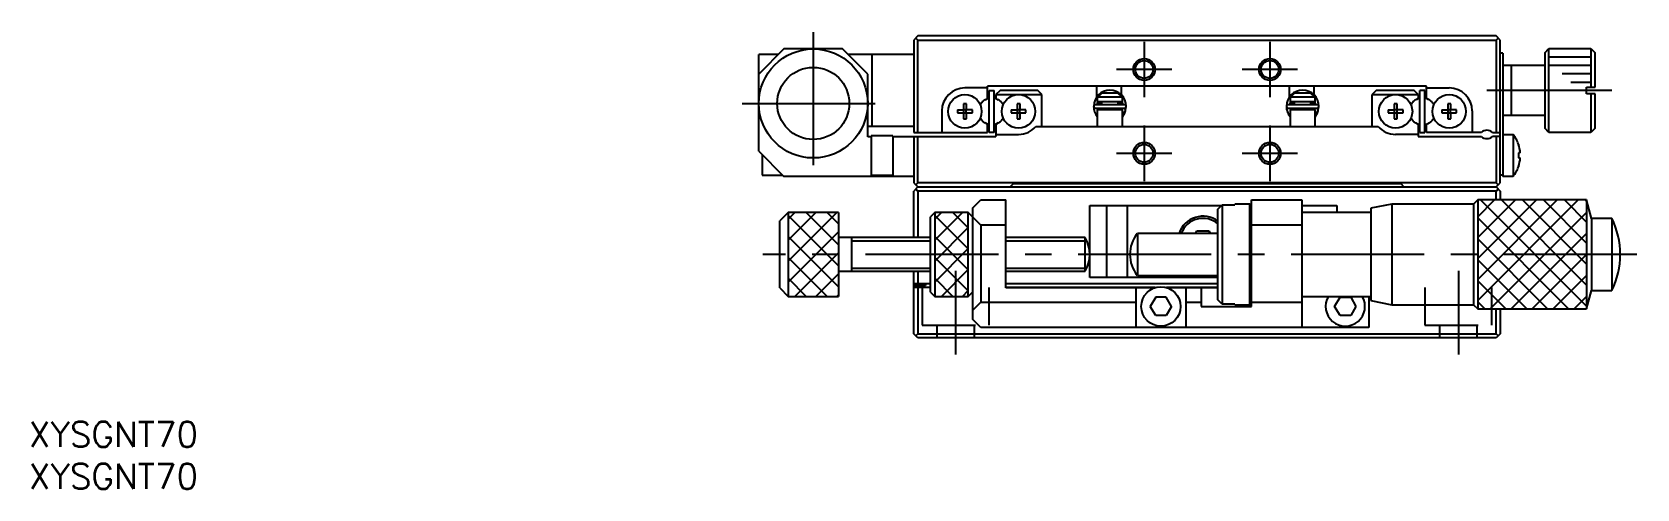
# Model space of a CAD drawing. Extents: x 0 to 412, y -8 to 292.
# Drawn here: x 0.4 to 191.9, y -8 to 46.5 of the extents above; entities that cross this region are included whole.
import ezdxf

# ---------------------------------------------------------------- set-up
doc = ezdxf.new("R2010")
doc.units = 0
doc.header["$LTSCALE"] = 0.5
doc.linetypes.add('CENTER', pattern=[50.8, 31.75, -6.35, 6.35, -6.35])
doc.linetypes.add('DASHED', pattern=[19.05, 12.7, -6.35])
for name, color, linetype in [('MSM_CENTER', 1, 'CENTER'), ('MSM_CONTINUOUS', 7, 'CONTINUOUS'), ('MSM_DASHED', 4, 'DASHED'), ('MSM_NARROW', 5, 'CONTINUOUS'), ('MSM_PART_NUMBER', 7, 'CONTINUOUS')]:
    doc.layers.add(name, color=color, linetype=linetype)
doc.styles.get("Standard").update_dxf_attribs({"font": 'txt.shx', "height": 3, "bigfont": 'bigfont.shx'})

# ---------------------------------------------------------------- blocks, each defined once
blk = doc.blocks.new('*U2')
at = {"layer": 'MSM_PART_NUMBER'}
blk.add_text('XYSGNT70', height=3, dxfattribs=at).set_placement((0, -3))
blk = doc.blocks.new('*U3')
at = {"layer": 'MSM_PART_NUMBER'}
blk.add_text('XYSGNT70', height=3, dxfattribs=at).set_placement((0, -8))

msp = doc.modelspace()

# ---------------------------------------------------------------- linework, layer by layer
at = {"layer": 'MSM_CENTER'}
for p, q in [((93.61, 46.45), (93.61, 29.45)), ((133.11, 45.3), (133.11, 38.7)), ((148.11, 45.3), (148.11, 38.7)), ((136.41, 42), (129.81, 42)), ((151.41, 42), (144.81, 42)), ((188.91, 39.5), (174.01, 39.5)), ((85.11, 37.95), (102.11, 37.95)), ((133.11, 35.3), (133.11, 28.7)), ((148.11, 35.3), (148.11, 28.7)), ((136.41, 32), (129.81, 32)), ((151.41, 32), (144.81, 32)), ((191.91, 19.95), (87.61, 19.95)), ((110.61, 8), (110.61, 18)), ((170.61, 18), (170.61, 8))]:
    msp.add_line(p, q, dxfattribs=at)
at = {"layer": 'MSM_CONTINUOUS'}
for p, q in [((106.11, 46), (105.61, 45.5)), ((175.11, 46), (106.11, 46)), ((175.61, 45.5), (175.11, 46)), ((90.11, 44.45), (87.11, 41.45)), ((97.11, 44.45), (90.11, 44.45)), ((100.11, 41.45), (97.11, 44.45)), ((105.61, 45.5), (105.61, 34.5)), ((106.11, 45.5), (105.86, 45.75)), ((106.11, 45.5), (175.11, 45.5)), ((106.11, 34.5), (106.11, 45.5)), ((175.36, 45.75), (175.11, 45.5)), ((175.11, 45.5), (175.11, 34.5)), ((175.61, 28.5), (175.61, 45.5)), ((180.91, 44), (181.41, 44.5)), ((181.41, 34.5), (181.41, 44.5)), ((181.41, 44.5), (186.41, 44.5)), ((186.41, 44.5), (186.41, 39.9)), ((186.41, 44.5), (186.91, 44)), ((87.11, 32.25), (87.11, 43.8)), ((89.46, 43.8), (87.11, 43.8)), ((105.61, 43.8), (97.76, 43.8)), ((100.61, 43.8), (100.61, 35.2)), ((175.91, 43.95), (175.61, 43.95)), ((175.91, 43.95), (175.91, 29.25)), ((175.91, 42.5), (180.91, 42.5)), ((176.91, 42.5), (176.91, 36.5)), ((180.91, 44), (180.91, 35)), ((186.91, 39.9), (186.91, 44)), ((100.11, 33.95), (100.11, 41.45)), ((114.41, 39.8), (111.71, 39.8)), ((114.12, 38.37), (114.41, 38.54)), ((166.81, 40), (114.41, 40)), ((114.41, 38.54), (114.41, 40)), ((114.61, 39.5), (115.21, 39.5)), ((114.61, 34.5), (114.61, 39.5)), ((115.21, 34.5), (115.21, 39.5)), ((115.91, 39.5), (115.41, 39)), ((115.41, 39), (120.91, 39)), ((115.41, 39), (115.41, 38.54)), ((115.41, 38.54), (115.7, 38.37)), ((120.41, 39.5), (115.91, 39.5)), ((120.91, 39), (120.41, 39.5)), ((120.91, 35.2), (120.91, 39)), ((127.41, 40), (127.41, 38.68)), ((130.51, 38.7), (127.51, 38.7)), ((127.51, 38.7), (127.51, 38.2)), ((127.57, 38.7), (128.09, 39.2)), ((128.09, 39.2), (129.93, 39.2)), ((129.93, 39.2), (130.46, 38.7)), ((130.41, 38.95), (130.41, 40)), ((130.51, 38.2), (130.51, 38.7)), ((150.41, 40), (150.41, 38.68)), ((153.51, 38.7), (150.51, 38.7)), ((150.51, 38.7), (150.51, 38.2)), ((150.57, 38.7), (151.09, 39.2)), ((151.09, 39.2), (152.93, 39.2)), ((152.93, 39.2), (153.46, 38.7)), ((153.41, 38.95), (153.41, 40)), ((153.51, 38.2), (153.51, 38.7)), ((160.81, 39.5), (160.31, 39)), ((160.31, 39), (165.81, 39)), ((160.31, 35.2), (160.31, 39)), ((165.31, 39.5), (160.81, 39.5)), ((165.81, 39), (165.31, 39.5)), ((165.81, 38.54), (165.52, 38.37)), ((165.81, 39), (165.81, 38.54)), ((166.01, 34.5), (166.01, 39.5)), ((166.61, 39.5), (166.01, 39.5)), ((166.61, 34.5), (166.61, 39.5)), ((166.81, 38.54), (166.81, 40)), ((166.81, 39.8), (169.51, 39.8)), ((167.1, 38.37), (166.81, 38.54)), ((185.91, 39.1), (185.91, 39.9)), ((185.91, 39.9), (186.91, 39.9)), ((186.91, 39.1), (185.91, 39.1)), ((186.41, 39.1), (186.41, 34.5)), ((186.91, 35), (186.91, 39.1)), ((108.96, 37.05), (108.96, 34.5)), ((110.82, 37.18), (110.82, 36.82)), ((110.82, 37.18), (111.53, 37.18)), ((110.82, 36.82), (111.53, 36.82)), ((111.89, 37.89), (111.53, 37.89)), ((111.53, 37.89), (111.53, 37.18)), ((111.54, 37.17), (111.53, 37.18)), ((111.54, 36.83), (111.53, 36.82)), ((111.53, 36.82), (111.53, 36.11)), ((111.54, 37.17), (111.54, 36.83)), ((111.88, 37.17), (111.54, 37.17)), ((111.54, 36.83), (111.88, 36.83)), ((111.88, 37.17), (111.89, 37.18)), ((111.88, 36.83), (111.88, 37.17)), ((111.88, 36.83), (111.89, 36.82)), ((111.89, 37.18), (111.89, 37.89)), ((112.6, 37.18), (111.89, 37.18)), ((111.89, 36.82), (112.6, 36.82)), ((111.89, 36.11), (111.89, 36.82)), ((112.6, 36.82), (112.6, 37.18)), ((117.22, 37.18), (117.22, 36.82)), ((117.22, 37.18), (117.93, 37.18)), ((117.22, 36.82), (117.93, 36.82)), ((118.29, 37.89), (117.93, 37.89)), ((117.93, 37.89), (117.93, 37.18)), ((117.94, 37.17), (117.93, 37.18)), ((117.94, 36.83), (117.93, 36.82)), ((117.93, 36.82), (117.93, 36.11)), ((117.94, 37.17), (117.94, 36.83)), ((118.28, 37.17), (117.94, 37.17)), ((117.94, 36.83), (118.28, 36.83)), ((118.28, 37.17), (118.29, 37.18)), ((118.28, 36.83), (118.28, 37.17)), ((118.28, 36.83), (118.29, 36.82)), ((118.29, 37.18), (118.29, 37.89)), ((119, 37.18), (118.29, 37.18)), ((118.29, 36.82), (119, 36.82)), ((118.29, 36.11), (118.29, 36.82)), ((119, 36.82), (119, 37.18)), ((127.21, 36.89), (127.21, 36.89)), ((127.21, 36.89), (127.21, 36.88)), ((127.21, 36.88), (127.21, 36.88)), ((127.21, 36.88), (127.21, 36.88)), ((127.21, 36.88), (127.21, 36.88)), ((127.21, 36.88), (127.21, 36.88)), ((127.21, 36.88), (127.21, 36.87)), ((127.21, 36.87), (127.22, 36.87)), ((127.22, 36.87), (127.22, 36.87)), ((127.22, 36.87), (127.22, 36.87)), ((127.22, 36.87), (127.22, 36.87)), ((127.22, 36.87), (127.23, 36.83)), ((127.23, 36.83), (127.23, 36.83)), ((127.23, 36.83), (127.23, 36.83)), ((127.23, 36.83), (127.23, 36.83)), ((130.77, 37.79), (127.27, 37.79)), ((127.27, 37.4), (130.77, 37.4)), ((127.48, 37.79), (127.59, 38.2)), ((127.51, 38.2), (130.51, 38.2)), ((127.51, 37.2), (127.51, 35.2)), ((130.51, 37.2), (127.51, 37.2)), ((127.52, 38), (128.01, 38)), ((127.59, 37.22), (127.6, 37.23)), ((127.59, 37.2), (127.59, 37.22)), ((127.59, 37.2), (127.59, 37.2)), ((127.6, 37.23), (127.61, 37.24)), ((127.61, 37.26), (127.62, 37.27)), ((127.61, 37.24), (127.61, 37.26)), ((127.62, 37.27), (127.63, 37.28)), ((127.63, 37.28), (127.64, 37.29)), ((127.64, 37.29), (127.65, 37.3)), ((127.65, 37.3), (127.66, 37.31)), ((127.66, 37.31), (127.67, 37.32)), ((127.67, 37.32), (127.68, 37.33)), ((127.68, 37.33), (127.7, 37.34)), ((127.7, 37.34), (127.71, 37.35)), ((127.71, 37.35), (127.72, 37.36)), ((127.72, 37.36), (127.74, 37.37)), ((127.74, 37.37), (127.75, 37.37)), ((127.75, 37.37), (127.76, 37.38)), ((127.76, 37.38), (127.78, 37.38)), ((127.78, 37.38), (127.79, 37.39)), ((127.79, 37.39), (127.81, 37.39)), ((127.81, 37.39), (127.82, 37.39)), ((127.82, 37.39), (127.84, 37.4)), ((127.84, 37.4), (127.85, 37.4)), ((127.85, 37.4), (127.87, 37.4)), ((127.87, 37.4), (127.87, 37.4)), ((127.91, 38), (127.91, 37.79)), ((127.91, 37.4), (127.91, 37.2)), ((128.01, 38.2), (128.01, 37.79)), ((128.01, 37.4), (128.01, 37.2)), ((130.01, 37.79), (130.01, 38.2)), ((130.01, 38), (130.41, 38)), ((130.01, 37.2), (130.01, 37.4)), ((130.17, 37.4), (130.18, 37.4)), ((130.18, 37.4), (130.2, 37.4)), ((130.2, 37.4), (130.21, 37.4)), ((130.21, 37.4), (130.23, 37.39)), ((130.23, 37.39), (130.24, 37.39)), ((130.24, 37.39), (130.26, 37.39)), ((130.26, 37.39), (130.27, 37.38)), ((130.27, 37.38), (130.29, 37.38)), ((130.29, 37.38), (130.3, 37.37)), ((130.3, 37.37), (130.31, 37.36)), ((130.31, 37.36), (130.33, 37.36)), ((130.33, 37.36), (130.34, 37.35)), ((130.34, 37.35), (130.35, 37.34)), ((130.35, 37.34), (130.36, 37.33)), ((130.36, 37.33), (130.37, 37.32)), ((130.37, 37.32), (130.39, 37.31)), ((130.39, 37.31), (130.4, 37.3)), ((130.4, 37.3), (130.41, 37.29)), ((130.41, 38), (130.41, 38.2)), ((130.41, 37.29), (130.41, 37.28)), ((130.41, 37.28), (130.42, 37.26)), ((130.42, 37.26), (130.43, 37.25)), ((130.43, 37.25), (130.44, 37.24)), ((130.44, 37.24), (130.45, 37.22)), ((130.45, 38.2), (130.56, 37.79)), ((130.45, 37.22), (130.45, 37.21)), ((130.45, 37.21), (130.46, 37.2)), ((130.51, 35.2), (130.51, 37.2)), ((130.52, 36.93), (130.51, 36.93)), ((130.8, 36.82), (130.51, 36.92)), ((130.51, 36.35), (130.81, 36.83)), ((130.53, 36.92), (130.52, 36.93)), ((130.55, 36.92), (130.53, 36.92)), ((130.56, 36.91), (130.55, 36.92)), ((130.57, 36.9), (130.56, 36.91)), ((130.59, 36.9), (130.57, 36.9)), ((130.6, 36.89), (130.59, 36.9)), ((130.62, 36.88), (130.6, 36.89)), ((130.63, 36.88), (130.62, 36.88)), ((130.65, 36.87), (130.63, 36.88)), ((130.66, 36.86), (130.65, 36.87)), ((130.68, 36.86), (130.66, 36.86)), ((130.69, 36.85), (130.68, 36.86)), ((130.7, 36.85), (130.69, 36.85)), ((130.72, 36.84), (130.7, 36.85)), ((130.73, 36.84), (130.72, 36.84)), ((130.74, 36.84), (130.73, 36.84)), ((130.75, 36.83), (130.74, 36.84)), ((130.76, 36.83), (130.75, 36.83)), ((130.77, 36.83), (130.76, 36.83)), ((130.78, 36.83), (130.77, 36.83)), ((130.79, 36.83), (130.78, 36.83)), ((130.8, 37.39), (130.79, 37.4)), ((130.79, 36.82), (130.79, 36.83)), ((130.8, 36.82), (130.79, 36.82)), ((130.8, 36.8), (130.96, 37.57)), ((130.81, 37.36), (130.8, 37.39)), ((130.81, 36.83), (130.8, 36.83)), ((130.8, 36.83), (130.8, 36.82)), ((130.82, 37.33), (130.81, 37.36)), ((130.81, 36.83), (130.82, 36.86)), ((130.81, 36.83), (130.81, 36.83)), ((130.81, 36.83), (130.81, 36.83)), ((130.83, 37.3), (130.82, 37.33)), ((130.82, 36.86), (130.83, 36.89)), ((130.84, 37.26), (130.83, 37.3)), ((130.83, 36.89), (130.84, 36.92)), ((130.85, 37.23), (130.84, 37.26)), ((130.84, 36.92), (130.85, 36.96)), ((130.86, 37.2), (130.85, 37.23)), ((130.85, 36.96), (130.86, 36.99)), ((130.86, 37.16), (130.86, 37.2)), ((130.86, 37.13), (130.86, 37.16)), ((130.86, 37.09), (130.86, 37.13)), ((130.86, 37.06), (130.86, 37.09)), ((130.86, 37.02), (130.86, 37.06)), ((130.86, 36.99), (130.86, 37.02)), ((150.21, 36.89), (150.21, 36.89)), ((150.21, 36.89), (150.21, 36.88)), ((150.21, 36.88), (150.21, 36.88)), ((150.21, 36.88), (150.21, 36.88)), ((150.21, 36.88), (150.21, 36.88)), ((150.21, 36.88), (150.21, 36.88)), ((150.21, 36.88), (150.21, 36.87)), ((150.21, 36.87), (150.22, 36.87)), ((150.22, 36.87), (150.22, 36.87)), ((150.22, 36.87), (150.22, 36.87)), ((150.22, 36.87), (150.22, 36.87)), ((150.22, 36.87), (150.23, 36.83)), ((150.23, 36.83), (150.23, 36.83)), ((150.23, 36.83), (150.23, 36.83)), ((150.23, 36.83), (150.23, 36.83)), ((153.77, 37.79), (150.27, 37.79)), ((150.27, 37.4), (153.77, 37.4)), ((150.48, 37.79), (150.59, 38.2)), ((150.51, 38.2), (153.51, 38.2)), ((150.51, 37.2), (150.51, 35.2)), ((153.51, 37.2), (150.51, 37.2)), ((150.52, 38), (151.01, 38)), ((150.59, 37.22), (150.6, 37.23)), ((150.59, 37.2), (150.59, 37.22)), ((150.59, 37.2), (150.59, 37.2)), ((150.6, 37.23), (150.61, 37.24)), ((150.61, 37.26), (150.62, 37.27)), ((150.61, 37.24), (150.61, 37.26)), ((150.62, 37.27), (150.63, 37.28)), ((150.63, 37.28), (150.64, 37.29)), ((150.64, 37.29), (150.65, 37.3)), ((150.65, 37.3), (150.66, 37.31)), ((150.66, 37.31), (150.67, 37.32)), ((150.67, 37.32), (150.68, 37.33)), ((150.68, 37.33), (150.7, 37.34)), ((150.7, 37.34), (150.71, 37.35)), ((150.71, 37.35), (150.72, 37.36)), ((150.72, 37.36), (150.74, 37.37)), ((150.74, 37.37), (150.75, 37.37)), ((150.75, 37.37), (150.76, 37.38)), ((150.76, 37.38), (150.78, 37.38)), ((150.78, 37.38), (150.79, 37.39)), ((150.79, 37.39), (150.81, 37.39)), ((150.81, 37.39), (150.82, 37.39)), ((150.82, 37.39), (150.84, 37.4)), ((150.84, 37.4), (150.85, 37.4)), ((150.85, 37.4), (150.87, 37.4)), ((150.87, 37.4), (150.87, 37.4)), ((150.91, 38), (150.91, 37.79)), ((150.91, 37.4), (150.91, 37.2)), ((151.01, 38.2), (151.01, 37.79)), ((151.01, 37.4), (151.01, 37.2)), ((153.01, 37.79), (153.01, 38.2)), ((153.01, 38), (153.41, 38)), ((153.01, 37.2), (153.01, 37.4)), ((153.17, 37.4), (153.18, 37.4)), ((153.18, 37.4), (153.2, 37.4)), ((153.2, 37.4), (153.21, 37.4)), ((153.21, 37.4), (153.23, 37.39)), ((153.23, 37.39), (153.24, 37.39)), ((153.24, 37.39), (153.26, 37.39)), ((153.26, 37.39), (153.27, 37.38)), ((153.27, 37.38), (153.29, 37.38)), ((153.29, 37.38), (153.3, 37.37)), ((153.3, 37.37), (153.31, 37.36)), ((153.31, 37.36), (153.33, 37.36)), ((153.33, 37.36), (153.34, 37.35)), ((153.34, 37.35), (153.35, 37.34)), ((153.35, 37.34), (153.36, 37.33)), ((153.36, 37.33), (153.37, 37.32)), ((153.37, 37.32), (153.39, 37.31)), ((153.39, 37.31), (153.4, 37.3)), ((153.4, 37.3), (153.41, 37.29)), ((153.41, 38), (153.41, 38.2)), ((153.41, 37.29), (153.41, 37.28)), ((153.41, 37.28), (153.42, 37.26)), ((153.42, 37.26), (153.43, 37.25)), ((153.43, 37.25), (153.44, 37.24)), ((153.44, 37.24), (153.45, 37.22)), ((153.45, 38.2), (153.56, 37.79)), ((153.45, 37.22), (153.45, 37.21)), ((153.45, 37.21), (153.46, 37.2)), ((153.51, 35.2), (153.51, 37.2)), ((153.52, 36.93), (153.51, 36.93)), ((153.8, 36.82), (153.51, 36.92)), ((153.51, 36.35), (153.81, 36.83)), ((153.53, 36.92), (153.52, 36.93)), ((153.55, 36.92), (153.53, 36.92)), ((153.56, 36.91), (153.55, 36.92)), ((153.57, 36.9), (153.56, 36.91)), ((153.59, 36.9), (153.57, 36.9)), ((153.6, 36.89), (153.59, 36.9)), ((153.62, 36.88), (153.6, 36.89)), ((153.63, 36.88), (153.62, 36.88)), ((153.65, 36.87), (153.63, 36.88)), ((153.66, 36.86), (153.65, 36.87)), ((153.68, 36.86), (153.66, 36.86)), ((153.69, 36.85), (153.68, 36.86)), ((153.7, 36.85), (153.69, 36.85)), ((153.72, 36.84), (153.7, 36.85)), ((153.73, 36.84), (153.72, 36.84)), ((153.74, 36.84), (153.73, 36.84)), ((153.75, 36.83), (153.74, 36.84)), ((153.76, 36.83), (153.75, 36.83)), ((153.77, 36.83), (153.76, 36.83)), ((153.78, 36.83), (153.77, 36.83)), ((153.79, 36.83), (153.78, 36.83)), ((153.8, 37.39), (153.79, 37.4)), ((153.79, 36.82), (153.79, 36.83)), ((153.8, 36.82), (153.79, 36.82)), ((153.8, 36.82), (153.96, 37.57)), ((153.81, 37.36), (153.8, 37.39)), ((153.81, 36.83), (153.8, 36.83)), ((153.8, 36.83), (153.8, 36.82)), ((153.8, 36.8), (153.8, 36.82)), ((153.82, 37.33), (153.81, 37.36)), ((153.81, 36.83), (153.82, 36.86)), ((153.81, 36.83), (153.81, 36.83)), ((153.81, 36.83), (153.81, 36.83)), ((153.83, 37.3), (153.82, 37.33)), ((153.82, 36.86), (153.83, 36.89)), ((153.84, 37.26), (153.83, 37.3)), ((153.83, 36.89), (153.84, 36.92)), ((153.85, 37.23), (153.84, 37.26)), ((153.84, 36.92), (153.85, 36.96)), ((153.86, 37.2), (153.85, 37.23)), ((153.85, 36.96), (153.86, 36.99)), ((153.86, 37.16), (153.86, 37.2)), ((153.86, 37.13), (153.86, 37.16)), ((153.86, 37.09), (153.86, 37.13)), ((153.86, 37.06), (153.86, 37.09)), ((153.86, 37.02), (153.86, 37.06)), ((153.86, 36.99), (153.86, 37.02)), ((162.22, 37.18), (162.22, 36.82)), ((162.22, 37.18), (162.93, 37.18)), ((162.22, 36.82), (162.93, 36.82)), ((163.29, 37.89), (162.93, 37.89)), ((162.93, 37.89), (162.93, 37.18)), ((162.94, 37.17), (162.93, 37.18)), ((162.94, 36.83), (162.93, 36.82)), ((162.93, 36.82), (162.93, 36.11)), ((162.94, 37.17), (162.94, 36.83)), ((163.28, 37.17), (162.94, 37.17)), ((162.94, 36.83), (163.28, 36.83)), ((163.28, 37.17), (163.29, 37.18)), ((163.28, 36.83), (163.28, 37.17)), ((163.28, 36.83), (163.29, 36.82)), ((163.29, 37.18), (163.29, 37.89)), ((164, 37.18), (163.29, 37.18)), ((163.29, 36.82), (164, 36.82)), ((163.29, 36.11), (163.29, 36.82)), ((164, 36.82), (164, 37.18)), ((168.62, 37.18), (168.62, 36.82)), ((168.62, 37.18), (169.33, 37.18)), ((168.62, 36.82), (169.33, 36.82)), ((169.69, 37.89), (169.33, 37.89)), ((169.33, 37.89), (169.33, 37.18)), ((169.34, 37.17), (169.33, 37.18)), ((169.34, 36.83), (169.33, 36.82)), ((169.33, 36.82), (169.33, 36.11)), ((169.34, 37.17), (169.34, 36.83)), ((169.68, 37.17), (169.34, 37.17)), ((169.34, 36.83), (169.68, 36.83)), ((169.68, 37.17), (169.69, 37.18)), ((169.68, 36.83), (169.68, 37.17)), ((169.68, 36.83), (169.69, 36.82)), ((169.69, 37.18), (169.69, 37.89)), ((170.4, 37.18), (169.69, 37.18)), ((169.69, 36.82), (170.4, 36.82)), ((169.69, 36.11), (169.69, 36.82)), ((170.4, 36.82), (170.4, 37.18)), ((172.26, 37.05), (172.26, 34.5)), ((180.91, 36.5), (175.91, 36.5)), ((105.61, 35.2), (100.11, 35.2)), ((105.61, 34.5), (114.41, 34.5)), ((111.53, 36.11), (111.89, 36.11)), ((114.41, 35.46), (114.12, 35.63)), ((114.41, 34.5), (114.41, 35.46)), ((115.21, 34.5), (114.61, 34.5)), ((115.7, 35.63), (115.41, 35.46)), ((115.41, 35.46), (115.41, 34)), ((117.93, 36.11), (118.29, 36.11)), ((120.19, 35.2), (161.03, 35.2)), ((162.93, 36.11), (163.29, 36.11)), ((165.52, 35.63), (165.81, 35.46)), ((165.81, 35.46), (165.81, 34)), ((166.01, 34.5), (166.61, 34.5)), ((166.81, 35.46), (167.1, 35.63)), ((166.81, 34.5), (166.81, 35.46)), ((173.35, 34.5), (166.81, 34.5)), ((169.33, 36.11), (169.69, 36.11)), ((174.67, 34.5), (175.61, 34.5)), ((181.41, 34.5), (180.91, 35)), ((186.41, 34.5), (181.41, 34.5)), ((186.91, 35), (186.41, 34.5)), ((100.51, 33.95), (100.11, 33.95)), ((100.51, 34.1), (100.51, 29.4)), ((103.11, 34.1), (100.51, 34.1)), ((103.11, 34.1), (103.11, 29.25)), ((105.61, 33.95), (103.11, 33.95)), ((105.61, 34), (115.41, 34)), ((105.61, 34), (105.61, 28.5)), ((106.11, 28.5), (106.11, 34)), ((115.41, 34.25), (118.11, 34.25)), ((165.81, 34.25), (163.11, 34.25)), ((165.81, 34), (173.35, 34)), ((175.61, 34), (174.67, 34)), ((175.11, 34), (175.11, 28.5)), ((175.91, 34.25), (177.13, 34.25)), ((177.13, 34.25), (177.13, 29.25)), ((177.78, 33.1), (177.78, 33.07)), ((87.11, 32.25), (90.11, 29.25)), ((87.51, 31.85), (87.51, 29.4)), ((177.99, 32.05), (177.78, 32.05)), ((177.78, 32.05), (177.78, 31.45)), ((177.78, 31.45), (177.99, 31.45)), ((87.51, 29.4), (89.96, 29.4)), ((105.61, 29.25), (90.11, 29.25)), ((100.51, 29.4), (103.11, 29.4)), ((175.61, 29.45), (175.91, 29.45)), ((177.13, 29.25), (175.91, 29.25)), ((177.78, 30.43), (177.78, 30.4)), ((105.61, 28.5), (106.11, 28)), ((106.11, 28), (105.61, 27.5)), ((105.61, 21.95), (105.61, 27.5)), ((105.86, 28.25), (106.11, 28.5)), ((105.86, 27.75), (106.11, 27.5)), ((175.11, 28.5), (106.11, 28.5)), ((106.11, 28), (175.11, 28)), ((175.11, 27.5), (106.11, 27.5)), ((106.11, 27.5), (106.11, 21.95)), ((117.46, 28.35), (117.11, 28)), ((163.76, 28.35), (117.46, 28.35)), ((164.11, 28), (163.76, 28.35)), ((175.11, 28), (175.61, 28.5)), ((175.11, 28.5), (175.36, 28.25)), ((175.11, 28), (175.61, 27.5)), ((175.11, 27.5), (175.36, 27.75)), ((175.11, 26.45), (175.11, 27.5)), ((175.61, 27.5), (175.61, 26.45)), ((90.61, 24.95), (89.61, 23.95)), ((90.61, 24.95), (90.61, 14.95)), ((96.61, 24.95), (90.61, 24.95)), ((96.61, 24.95), (96.61, 14.95)), ((108.11, 24.95), (107.61, 24.45)), ((108.11, 24.95), (108.11, 14.95)), ((112.11, 24.95), (108.11, 24.95)), ((112.11, 14.95), (112.11, 24.95)), ((113.61, 23.45), (112.11, 24.95)), ((112.61, 25.45), (113.61, 26.45)), ((112.61, 25.45), (112.61, 12.25)), ((113.61, 26.45), (116.61, 26.45)), ((116.61, 15.95), (116.61, 26.45)), ((126.61, 25.8), (142.35, 25.8)), ((126.61, 17.2), (126.61, 25.8)), ((128.61, 25.8), (128.61, 17.2)), ((131.11, 17.2), (131.11, 25.8)), ((141.91, 25.36), (142.41, 25.87)), ((141.91, 14.54), (141.91, 25.36)), ((142.41, 25.87), (142.41, 14.03)), ((142.41, 25.87), (143.91, 25.87)), ((143.91, 25.87), (143.91, 25.95)), ((145.71, 25.95), (143.91, 25.95)), ((145.71, 13.95), (145.71, 25.95)), ((145.91, 25.75), (145.71, 25.95)), ((145.86, 25.8), (145.91, 25.8)), ((145.91, 13.75), (145.91, 26.45)), ((145.91, 26.45), (151.91, 26.45)), ((151.91, 26.45), (151.91, 11.25)), ((151.91, 25.8), (156.11, 25.8)), ((160.16, 24.95), (151.91, 24.95)), ((156.11, 25.8), (156.11, 24.95)), ((162.66, 25.95), (160.16, 25.45)), ((160.16, 25.45), (160.16, 14.45)), ((162.66, 25.95), (162.66, 13.95)), ((172.41, 25.95), (162.66, 25.95)), ((172.91, 26.45), (172.41, 25.95)), ((172.41, 25.95), (172.41, 13.95)), ((172.91, 26.45), (172.91, 13.45)), ((185.91, 26.45), (172.91, 26.45)), ((185.91, 26.45), (185.91, 13.45)), ((186.5, 24.25), (185.91, 26.45)), ((89.61, 15.95), (89.61, 23.95)), ((107.61, 15.45), (107.61, 24.45)), ((113.61, 23.45), (113.61, 14.25)), ((116.61, 23.45), (113.61, 23.45)), ((151.91, 23.45), (145.91, 23.45)), ((186.5, 24.25), (186.5, 15.65)), ((188.91, 24.25), (186.5, 24.25)), ((188.91, 24.25), (188.91, 15.65)), ((107.61, 21.95), (96.61, 21.95)), ((98.21, 17.95), (98.21, 21.95)), ((126.07, 21.95), (116.61, 21.95)), ((126.07, 17.95), (126.07, 21.95)), ((141.91, 22.45), (132.29, 22.45)), ((132.29, 22.45), (132.29, 17.45)), ((139.22, 22.45), (139.39, 22.75)), ((139.39, 22.75), (140.83, 22.75)), ((140.83, 22.75), (141.01, 22.45)), ((96.61, 17.95), (107.61, 17.95)), ((105.61, 10.5), (105.61, 17.95)), ((106.11, 17.95), (106.11, 16.5)), ((116.61, 17.95), (126.07, 17.95)), ((132.29, 17.45), (141.91, 17.45)), ((89.61, 15.95), (90.61, 14.95)), ((105.61, 16.5), (107.61, 16.5)), ((105.61, 16.25), (107.01, 16.25)), ((107.61, 16), (105.61, 16)), ((106.11, 16), (106.11, 10.5)), ((107.01, 16.5), (107.01, 16.25)), ((107.61, 15.45), (108.11, 14.95)), ((112.11, 14.95), (112.61, 15.45)), ((116.61, 16.5), (141.91, 16.5)), ((134.43, 16), (116.61, 16)), ((134.28, 15.95), (116.61, 15.95)), ((141.91, 17.2), (126.61, 17.2)), ((132.11, 15.95), (132.11, 11.25)), ((141.91, 16), (135.79, 16)), ((141.91, 15.95), (135.94, 15.95)), ((138.11, 11.25), (138.11, 15.95)), ((139.91, 15.95), (139.91, 13.75)), ((185.91, 13.45), (186.5, 15.65)), ((186.5, 15.65), (188.91, 15.65)), ((90.61, 14.95), (96.61, 14.95)), ((108.11, 14.95), (112.11, 14.95)), ((112.61, 13.25), (113.61, 14.25)), ((113.61, 14.25), (132.11, 14.25)), ((134.48, 14.85), (133.84, 13.75)), ((134.48, 12.65), (133.84, 13.75)), ((135.75, 14.85), (134.48, 14.85)), ((136.38, 13.75), (135.75, 14.85)), ((136.38, 13.75), (135.75, 12.65)), ((138.11, 14.25), (139.91, 14.25)), ((139.91, 13.75), (145.91, 13.75)), ((142.41, 14.03), (141.91, 14.54)), ((143.91, 14.03), (142.41, 14.03)), ((143.91, 13.95), (143.91, 14.03)), ((143.91, 13.95), (145.71, 13.95)), ((145.71, 13.95), (145.91, 14.15)), ((145.91, 14.25), (151.91, 14.25)), ((151.91, 14.95), (160.16, 14.95)), ((155.84, 13.75), (156.48, 14.85)), ((156.48, 12.65), (155.84, 13.75)), ((156.48, 14.85), (157.75, 14.85)), ((157.75, 14.85), (158.38, 13.75)), ((158.38, 13.75), (157.75, 12.65)), ((159.91, 14.95), (159.91, 11.25)), ((160.16, 14.45), (162.66, 13.95)), ((162.66, 13.95), (172.41, 13.95)), ((172.41, 13.95), (172.91, 13.45)), ((172.91, 13.45), (185.91, 13.45)), ((175.11, 10.5), (175.11, 13.45)), ((175.61, 13.45), (175.61, 10.5)), ((113.61, 11.25), (112.61, 12.25)), ((135.75, 12.65), (134.48, 12.65)), ((157.75, 12.65), (156.48, 12.65)), ((106.11, 10), (105.61, 10.5)), ((106.11, 10.5), (105.86, 10.25)), ((106.11, 10.5), (175.11, 10.5)), ((175.11, 10), (106.11, 10)), ((159.91, 11.25), (113.61, 11.25)), ((175.36, 10.25), (175.11, 10.5)), ((175.61, 10.5), (175.11, 10))]:
    msp.add_line(p, q, dxfattribs=at)
for centre, radius in [((93.61, 37.95), 6.5), ((93.61, 37.95), 4.3), ((133.11, 42), 1.06), ((148.11, 42), 1.06), ((111.71, 37), 2), ((118.11, 37), 2), ((163.11, 37), 2), ((169.51, 37), 2), ((133.11, 32), 1.06), ((148.11, 32), 1.06), ((135.11, 13.75), 2.35)]:
    msp.add_circle(centre, radius, dxfattribs=at)
for centre, radius, start, end in [((111.71, 37.05), 2.75, 90, 180), ((114.91, 37), 1.59, 120, 135), ((114.91, 37), 1.59, 100.8931, 120), ((114.91, 37), 1.59, 60, 79.107), ((114.91, 37), 1.59, 45, 60), ((129.02, 37.59), 1.94, 0.6567, 179.2678), ((152.02, 37.59), 1.94, 0.6567, 179.2678), ((166.31, 37), 1.59, 120, 135), ((166.31, 37), 1.59, 100.893, 120), ((166.31, 37), 1.59, 60, 79.1069), ((166.31, 37), 1.59, 45, 60), ((169.51, 37.05), 2.75, 0, 90), ((115.03, 36.89), 1.75, 134.9956, 148.1135), ((114.91, 37), 1.59, 135, 149.5668), ((114.8, 36.89), 1.75, 31.8865, 45.0044), ((114.91, 37), 1.59, 30.4333, 45), ((127.27, 37.59), 0.195, 90, 270), ((129.03, 37.6), 1.95, 180.7607, 218.9718), ((130.77, 37.59), 0.195, 270, 90), ((150.27, 37.59), 0.195, 90, 270), ((152.03, 37.6), 1.95, 180.7607, 218.9718), ((153.77, 37.59), 0.195, 270, 90), ((166.43, 36.89), 1.75, 134.9956, 148.1135), ((166.31, 37), 1.59, 135, 149.5667), ((166.2, 36.89), 1.75, 31.8865, 45.0044), ((166.31, 37), 1.59, 30.4332, 45), ((114.91, 37), 1.59, 210.4332, 225.0477), ((115.03, 37.12), 1.75, 211.8865, 225.0905), ((114.91, 37), 1.59, 225.0949, 240), ((114.91, 37), 1.59, 240, 259.1069), ((114.91, 37), 1.59, 280.893, 300), ((114.91, 37), 1.59, 300, 315), ((114.91, 37), 1.59, 315, 329.5667), ((114.8, 37.12), 1.75, 314.9956, 328.1135), ((118.11, 37), 2.75, 270, 319.1148), ((163.11, 37), 2.75, 220.8852, 270), ((166.31, 37), 1.59, 210.4333, 225), ((166.43, 37.12), 1.75, 211.8865, 225.0044), ((166.31, 37), 1.59, 225, 240), ((166.31, 37), 1.59, 240, 259.107), ((166.31, 37), 1.59, 280.8931, 300), ((166.31, 37), 1.59, 300, 315), ((166.31, 37), 1.59, 315, 329.5668), ((166.2, 37.12), 1.75, 314.9956, 328.1135), ((174.01, 33.75), 1, 48.5904, 131.4096), ((174.01, 34.75), 1, 228.5904, 311.4096), ((174.01, 31.75), 4, 19.7246, 38.6822), ((174.01, 31.75), 3.99, 4.3134, 19.2682), ((174.01, 31.75), 3.99, 340.7318, 355.6866), ((174.01, 31.75), 4, 321.3178, 340.2754), ((140.11, 21.5), 3, 53.1301, 161.5386), ((140.11, 21.5), 2.75, 49.1148, 159.7905), ((180.17, 19.95), 9.75, 333.8162, 26.1838), ((122.61, 19.95), 4, 330, 30), ((135.41, 19.95), 4, 141.3178, 218.6822), ((108.61, 19), 3.2, 199.155, 200.3641), ((157.11, 13.75), 2.35, 149.2936, 30.7064)]:
    msp.add_arc(centre, radius, start, end, dxfattribs=at)
at = {"layer": 'MSM_DASHED'}
for p, q in [((106.61, 16), (106.61, 11.5)), ((114.61, 11.5), (114.61, 16)), ((166.61, 16), (166.61, 11.5)), ((174.61, 11.5), (174.61, 16)), ((106.61, 11.5), (114.61, 11.5)), ((108.36, 11.5), (108.36, 10)), ((112.86, 10), (112.86, 11.5)), ((166.61, 11.5), (174.61, 11.5)), ((168.36, 11.5), (168.36, 10)), ((172.86, 10), (172.86, 11.5))]:
    msp.add_line(p, q, dxfattribs=at)
at = {"layer": 'MSM_NARROW'}
for p, q in [((181.41, 43.5), (186.41, 43.5)), ((181.41, 42.5), (186.41, 42.5)), ((183.01, 41.5), (186.41, 41.5)), ((184.01, 40.5), (186.41, 40.5)), ((90.61, 19.15), (96.41, 24.95)), ((90.61, 21.65), (93.91, 24.95)), ((90.61, 24.15), (91.41, 24.95)), ((92.76, 24.95), (96.61, 21.1)), ((95.26, 24.95), (96.61, 23.6)), ((108.11, 24.15), (108.91, 24.95)), ((108.11, 21.65), (111.41, 24.95)), ((110.26, 24.95), (112.11, 23.1)), ((172.91, 19.45), (179.91, 26.45)), ((172.91, 16.95), (182.41, 26.45)), ((172.91, 14.45), (184.91, 26.45)), ((172.91, 24.45), (174.91, 26.45)), ((172.91, 21.95), (177.41, 26.45)), ((173.26, 26.45), (185.91, 13.8)), ((174.41, 13.45), (185.91, 24.95)), ((175.76, 26.45), (185.91, 16.3)), ((178.26, 26.45), (185.91, 18.8)), ((180.76, 26.45), (185.91, 21.3)), ((183.26, 26.45), (185.91, 23.8)), ((185.76, 26.45), (185.91, 26.3)), ((90.61, 24.6), (96.61, 18.6)), ((108.11, 24.6), (112.11, 20.6)), ((108.11, 19.15), (112.11, 23.15)), ((172.91, 24.3), (183.76, 13.45)), ((90.61, 16.65), (96.61, 22.65)), ((90.61, 22.1), (96.61, 16.1)), ((98.21, 21.57), (107.61, 21.57)), ((108.11, 22.1), (112.11, 18.1)), ((116.61, 21.57), (126.07, 21.57)), ((172.91, 21.8), (181.26, 13.45)), ((176.91, 13.45), (185.91, 22.45)), ((90.61, 19.6), (95.26, 14.95)), ((91.41, 14.95), (96.61, 20.15)), ((108.11, 16.65), (112.11, 20.65)), ((108.11, 19.6), (112.11, 15.6)), ((172.91, 19.3), (178.76, 13.45)), ((179.41, 13.45), (185.91, 19.95)), ((93.91, 14.95), (96.61, 17.65)), ((98.21, 18.33), (107.61, 18.33)), ((108.91, 14.95), (112.11, 18.15)), ((116.61, 18.33), (126.07, 18.33)), ((181.91, 13.45), (185.91, 17.45)), ((90.61, 17.1), (92.76, 14.95)), ((108.11, 17.1), (110.26, 14.95)), ((111.41, 14.95), (112.11, 15.65)), ((172.91, 16.8), (176.26, 13.45)), ((96.41, 14.95), (96.61, 15.15)), ((172.91, 14.3), (173.76, 13.45)), ((184.41, 13.45), (185.91, 14.95))]:
    msp.add_line(p, q, dxfattribs=at)
for centre in [(133.11, 42), (148.11, 42), (133.11, 32), (148.11, 32)]:
    msp.add_circle(centre, 1.3, dxfattribs=at)

# ---------------------------------------------------------------- block references
at = {"layer": 'MSM_CONTINUOUS'}
for name in ['*U2', '*U3']:
    msp.add_blockref(name, (0, 0), dxfattribs=at)

doc.saveas('drawing.dxf')
